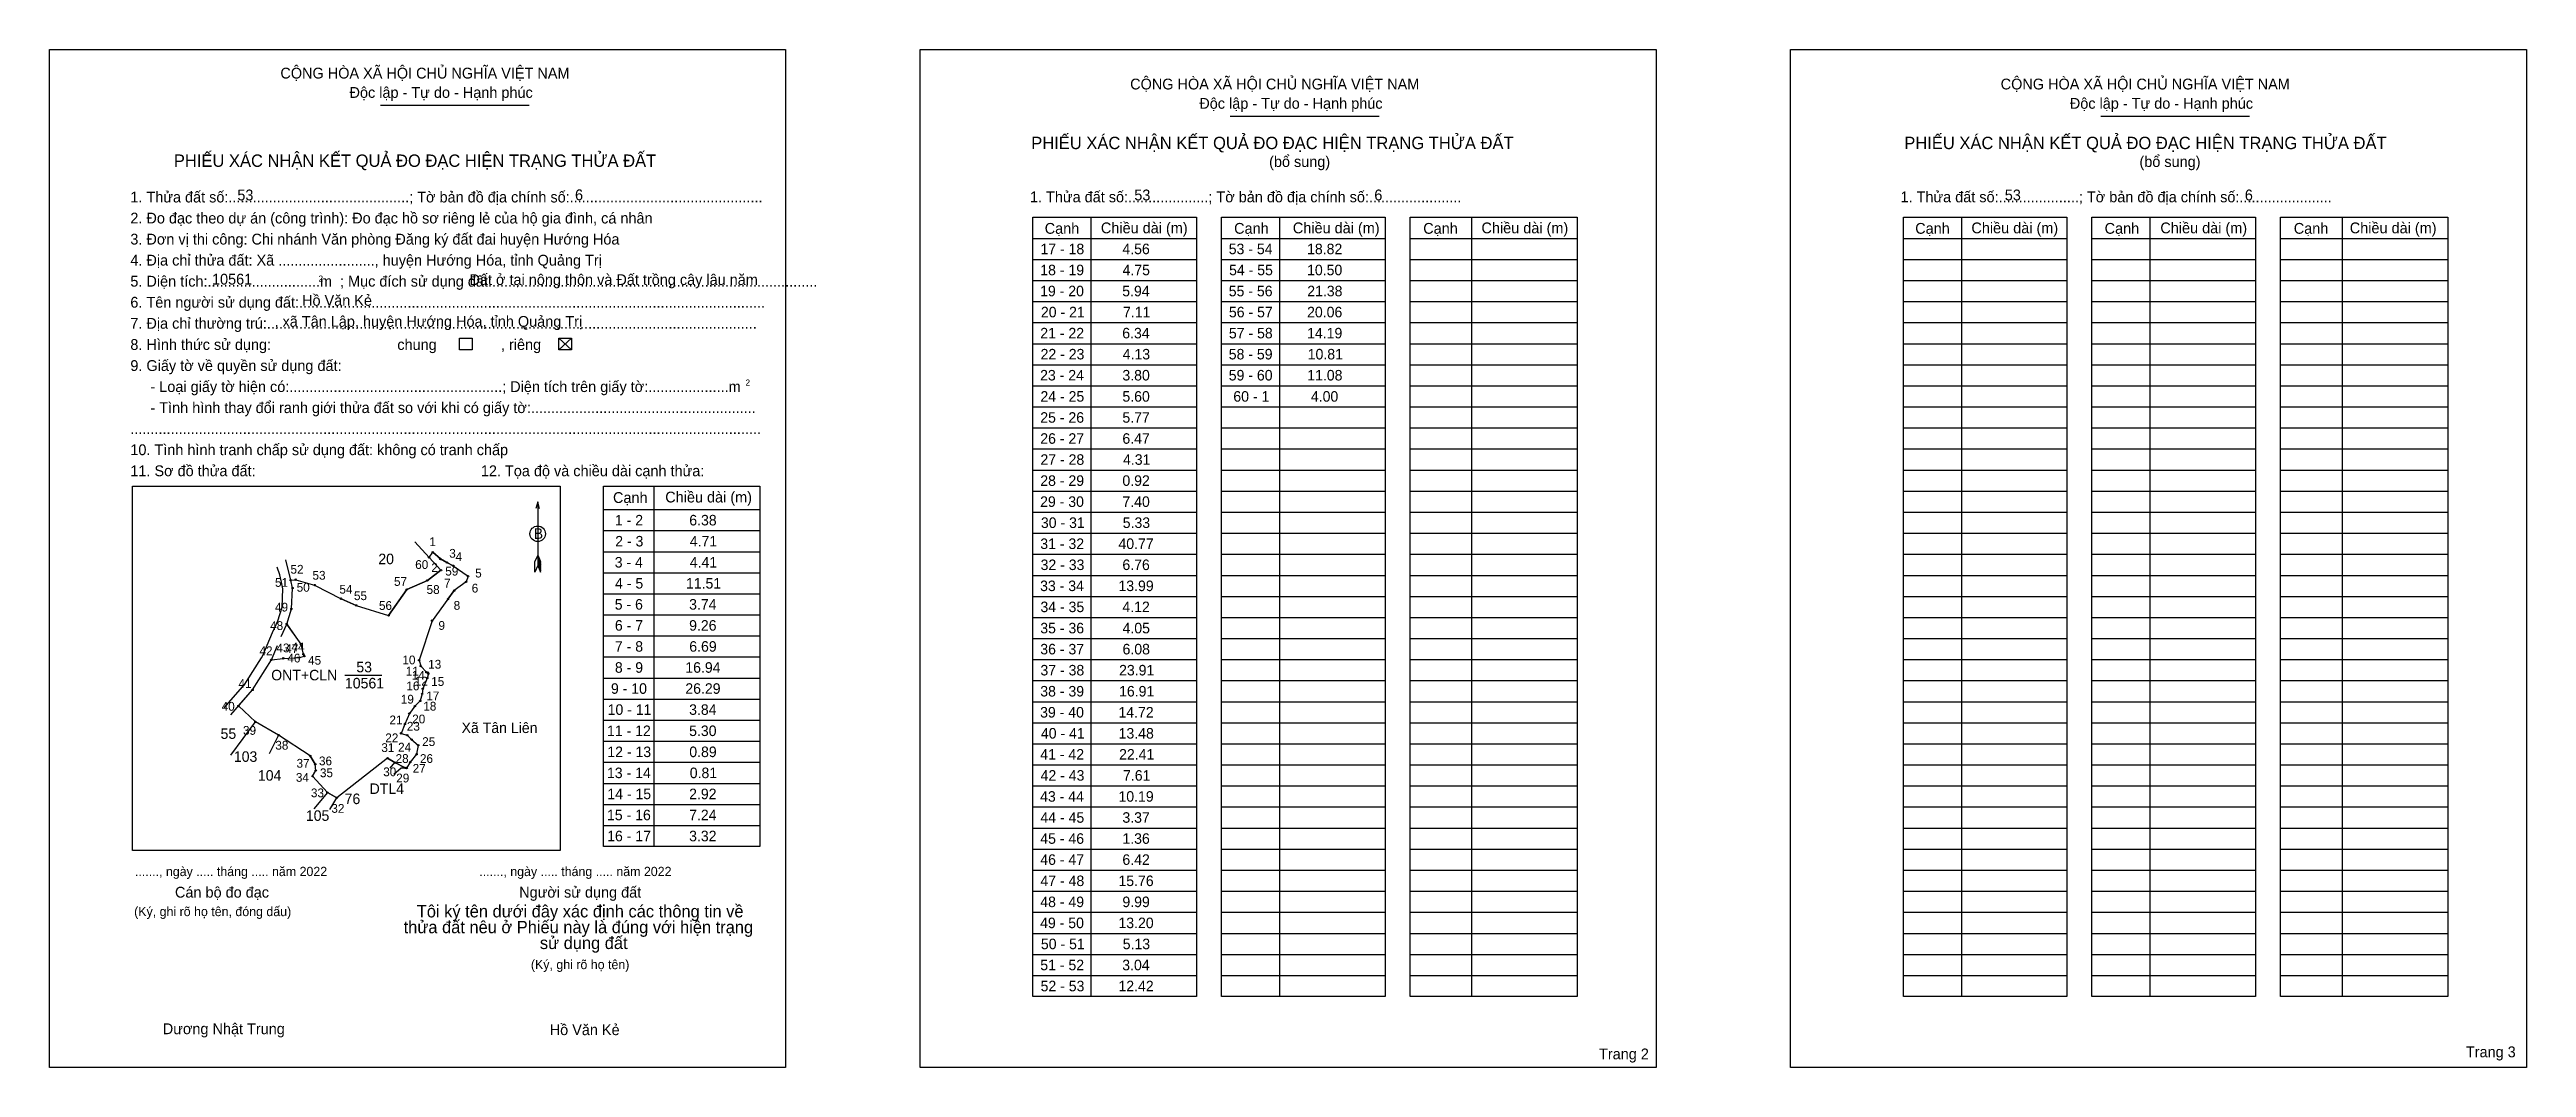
# Model space of a CAD drawing. Extents: x 547307 to 548872, y 1838431 to 1839075.
import ezdxf

# ---------------------------------------------------------------- set-up
doc = ezdxf.new("R2010")
doc.units = 0
for name, color, linetype in [('Level 1', 7, 'Continuous'), ('Level 10', 7, 'Continuous'), ('Level 11', 7, 'Continuous'), ('Level 13', 7, 'Continuous'), ('Level 2', 7, 'Continuous'), ('Level 25', 7, 'Continuous'), ('Level 27', 7, 'Continuous'), ('Level 36', 7, 'Continuous'), ('Level 48', 7, 'Continuous'), ('Level 50', 7, 'Continuous'), ('Level 52', 7, 'Continuous'), ('Level 55', 7, 'Continuous'), ('Level 6', 7, 'Continuous'), ('Level 9', 7, 'Continuous')]:
    doc.layers.add(name, color=color, linetype=linetype)

msp = doc.modelspace()

# ---------------------------------------------------------------- linework, layer by layer
at = {"layer": 'Level 1'}
for p, q in [((547306.5, 1839074.7), (547306.5, 1839074.7)), ((547856.6, 1839074.7), (547856.6, 1839074.7)), ((547515.6, 1839039.5), (547609.7, 1839039.5)), ((548052.7, 1839032.7), (548146.7, 1839032.7)), ((548602.7, 1839032.7), (548696.8, 1839032.7)), ((547964.6, 1838968.7), (547964.6, 1838476.3)), ((548083.7, 1838968.7), (548083.7, 1838476.3)), ((548205.1, 1838968.7), (548205.1, 1838476.3)), ((548514.7, 1838968.7), (548514.7, 1838476.3)), ((548633.8, 1838968.7), (548633.8, 1838476.3)), ((548755.2, 1838968.7), (548755.2, 1838476.3)), ((547928, 1838955.4), (548031.4, 1838955.4)), ((547928, 1838942.1), (548031.4, 1838942.1)), ((548047.1, 1838955.4), (548150.5, 1838955.4)), ((548047.1, 1838942.1), (548150.5, 1838942.1)), ((548166.3, 1838955.4), (548271.9, 1838955.4)), ((548166.3, 1838942.1), (548271.9, 1838942.1)), ((548478.1, 1838955.4), (548581.4, 1838955.4)), ((548478.1, 1838942.1), (548581.4, 1838942.1)), ((548597.2, 1838955.4), (548700.6, 1838955.4)), ((548597.2, 1838942.1), (548700.6, 1838942.1)), ((548716.4, 1838955.4), (548822, 1838955.4)), ((548716.4, 1838942.1), (548822, 1838942.1)), ((547928, 1838928.8), (548031.4, 1838928.8)), ((548047.1, 1838928.8), (548150.5, 1838928.8)), ((548166.3, 1838928.8), (548271.9, 1838928.8)), ((548478.1, 1838928.8), (548581.4, 1838928.8)), ((548597.2, 1838928.8), (548700.6, 1838928.8)), ((548716.4, 1838928.8), (548822, 1838928.8)), ((547928, 1838915.5), (548031.4, 1838915.5)), ((548047.1, 1838915.5), (548150.5, 1838915.5)), ((548166.3, 1838915.5), (548271.9, 1838915.5)), ((548478.1, 1838915.5), (548581.4, 1838915.5)), ((548597.2, 1838915.5), (548700.6, 1838915.5)), ((548716.4, 1838915.5), (548822, 1838915.5)), ((547928, 1838902.2), (548031.4, 1838902.2)), ((548047.1, 1838902.2), (548150.5, 1838902.2)), ((548166.3, 1838902.2), (548271.9, 1838902.2)), ((548478.1, 1838902.2), (548581.4, 1838902.2)), ((548597.2, 1838902.2), (548700.6, 1838902.2)), ((548716.4, 1838902.2), (548822, 1838902.2)), ((547628.4, 1838892.3), (547636.3, 1838884.9)), ((547628.4, 1838884.9), (547636.3, 1838892.3)), ((547928, 1838888.8), (548031.4, 1838888.8)), ((548047.1, 1838888.8), (548150.5, 1838888.8)), ((548166.3, 1838888.8), (548271.9, 1838888.8)), ((548478.1, 1838888.8), (548581.4, 1838888.8)), ((548597.2, 1838888.8), (548700.6, 1838888.8)), ((548716.4, 1838888.8), (548822, 1838888.8)), ((547928, 1838875.5), (548031.4, 1838875.5)), ((548047.1, 1838875.5), (548150.5, 1838875.5)), ((548166.3, 1838875.5), (548271.9, 1838875.5)), ((548478.1, 1838875.5), (548581.4, 1838875.5)), ((548597.2, 1838875.5), (548700.6, 1838875.5)), ((548716.4, 1838875.5), (548822, 1838875.5)), ((547928, 1838862.2), (548031.4, 1838862.2)), ((547928, 1838848.9), (548031.4, 1838848.9)), ((548047.1, 1838862.2), (548150.5, 1838862.2)), ((548047.1, 1838848.9), (548150.5, 1838848.9)), ((548166.3, 1838862.2), (548271.9, 1838862.2)), ((548166.3, 1838848.9), (548271.9, 1838848.9)), ((548478.1, 1838862.2), (548581.4, 1838862.2)), ((548478.1, 1838848.9), (548581.4, 1838848.9)), ((548597.2, 1838862.2), (548700.6, 1838862.2)), ((548597.2, 1838848.9), (548700.6, 1838848.9)), ((548716.4, 1838862.2), (548822, 1838862.2)), ((548716.4, 1838848.9), (548822, 1838848.9)), ((547928, 1838835.6), (548031.4, 1838835.6)), ((548047.1, 1838835.6), (548150.5, 1838835.6)), ((548166.3, 1838835.6), (548271.9, 1838835.6)), ((548478.1, 1838835.6), (548581.4, 1838835.6)), ((548597.2, 1838835.6), (548700.6, 1838835.6)), ((548716.4, 1838835.6), (548822, 1838835.6)), ((547928, 1838822.3), (548031.4, 1838822.3)), ((548047.1, 1838822.3), (548150.5, 1838822.3)), ((548166.3, 1838822.3), (548271.9, 1838822.3)), ((548478.1, 1838822.3), (548581.4, 1838822.3)), ((548597.2, 1838822.3), (548700.6, 1838822.3)), ((548716.4, 1838822.3), (548822, 1838822.3)), ((547928, 1838809), (548031.4, 1838809)), ((548047.1, 1838809), (548150.5, 1838809)), ((548166.3, 1838809), (548271.9, 1838809)), ((548478.1, 1838809), (548581.4, 1838809)), ((548597.2, 1838809), (548700.6, 1838809)), ((548716.4, 1838809), (548822, 1838809)), ((547358.9, 1838798.8), (547358.9, 1838798.8)), ((547615, 1838788.9), (547615, 1838748.6)), ((547688.5, 1838798.9), (547688.5, 1838571.1)), ((547928, 1838795.7), (548031.4, 1838795.7)), ((548047.1, 1838795.7), (548150.5, 1838795.7)), ((548166.3, 1838795.7), (548271.9, 1838795.7)), ((548478.1, 1838795.7), (548581.4, 1838795.7)), ((548597.2, 1838795.7), (548700.6, 1838795.7)), ((548716.4, 1838795.7), (548822, 1838795.7)), ((547656.6, 1838784), (547755.3, 1838784)), ((547656.6, 1838770.7), (547755.3, 1838770.7)), ((547928, 1838782.4), (548031.4, 1838782.4)), ((547928, 1838769.1), (548031.4, 1838769.1)), ((548047.1, 1838782.4), (548150.5, 1838782.4)), ((548047.1, 1838769.1), (548150.5, 1838769.1)), ((548166.3, 1838782.4), (548271.9, 1838782.4)), ((548166.3, 1838769.1), (548271.9, 1838769.1)), ((548478.1, 1838782.4), (548581.4, 1838782.4)), ((548478.1, 1838769.1), (548581.4, 1838769.1)), ((548597.2, 1838782.4), (548700.6, 1838782.4)), ((548597.2, 1838769.1), (548700.6, 1838769.1)), ((548716.4, 1838782.4), (548822, 1838782.4)), ((548716.4, 1838769.1), (548822, 1838769.1)), ((547615, 1838755.3), (547613.3, 1838751.1)), ((547615, 1838755.3), (547616.7, 1838751.1)), ((547615, 1838754.7), (547616.7, 1838750.6)), ((547615, 1838754.1), (547616.7, 1838750)), ((547615, 1838753.5), (547616.7, 1838749.4)), ((547656.6, 1838757.4), (547755.3, 1838757.4)), ((547928, 1838755.8), (548031.4, 1838755.8)), ((548047.1, 1838755.8), (548150.5, 1838755.8)), ((548166.3, 1838755.8), (548271.9, 1838755.8)), ((548478.1, 1838755.8), (548581.4, 1838755.8)), ((548597.2, 1838755.8), (548700.6, 1838755.8)), ((548716.4, 1838755.8), (548822, 1838755.8)), ((547613.2, 1838744.5), (547613.3, 1838751.1)), ((547615, 1838748.6), (547613.2, 1838744.5)), ((547615, 1838752.9), (547616.7, 1838748.8)), ((547615, 1838752.3), (547616.7, 1838748.2)), ((547615, 1838751.8), (547616.7, 1838747.6)), ((547615, 1838751.2), (547616.8, 1838747)), ((547615, 1838750.6), (547616.8, 1838746.4)), ((547615, 1838750), (547616.8, 1838745.8)), ((547615, 1838749.5), (547616.8, 1838745.2)), ((547615, 1838748.6), (547616.8, 1838744.5)), ((547616.8, 1838744.5), (547616.7, 1838751.1)), ((547656.6, 1838744.1), (547755.3, 1838744.1)), ((547928, 1838742.4), (548031.4, 1838742.4)), ((548047.1, 1838742.4), (548150.5, 1838742.4)), ((548166.3, 1838742.4), (548271.9, 1838742.4)), ((548478.1, 1838742.4), (548581.4, 1838742.4)), ((548597.2, 1838742.4), (548700.6, 1838742.4)), ((548716.4, 1838742.4), (548822, 1838742.4)), ((547656.6, 1838730.8), (547755.3, 1838730.8)), ((547928, 1838729.1), (548031.4, 1838729.1)), ((548047.1, 1838729.1), (548150.5, 1838729.1)), ((548166.3, 1838729.1), (548271.9, 1838729.1)), ((548478.1, 1838729.1), (548581.4, 1838729.1)), ((548597.2, 1838729.1), (548700.6, 1838729.1)), ((548716.4, 1838729.1), (548822, 1838729.1)), ((547656.6, 1838717.5), (547755.3, 1838717.5)), ((547928, 1838715.8), (548031.4, 1838715.8)), ((548047.1, 1838715.8), (548150.5, 1838715.8)), ((548166.3, 1838715.8), (548271.9, 1838715.8)), ((548478.1, 1838715.8), (548581.4, 1838715.8)), ((548597.2, 1838715.8), (548700.6, 1838715.8)), ((548716.4, 1838715.8), (548822, 1838715.8)), ((547656.6, 1838704.2), (547755.3, 1838704.2)), ((547656.6, 1838690.9), (547755.3, 1838690.9)), ((547928, 1838702.5), (548031.4, 1838702.5)), ((548047.1, 1838702.5), (548150.5, 1838702.5)), ((548166.3, 1838702.5), (548271.9, 1838702.5)), ((548478.1, 1838702.5), (548581.4, 1838702.5)), ((548597.2, 1838702.5), (548700.6, 1838702.5)), ((548716.4, 1838702.5), (548822, 1838702.5)), ((547656.6, 1838677.5), (547755.3, 1838677.5)), ((547928, 1838689.2), (548031.4, 1838689.2)), ((547928, 1838675.9), (548031.4, 1838675.9)), ((548047.1, 1838689.2), (548150.5, 1838689.2)), ((548047.1, 1838675.9), (548150.5, 1838675.9)), ((548166.3, 1838689.2), (548271.9, 1838689.2)), ((548166.3, 1838675.9), (548271.9, 1838675.9)), ((548478.1, 1838689.2), (548581.4, 1838689.2)), ((548478.1, 1838675.9), (548581.4, 1838675.9)), ((548597.2, 1838689.2), (548700.6, 1838689.2)), ((548597.2, 1838675.9), (548700.6, 1838675.9)), ((548716.4, 1838689.2), (548822, 1838689.2)), ((548716.4, 1838675.9), (548822, 1838675.9)), ((547656.6, 1838664.2), (547755.3, 1838664.2)), ((547928, 1838662.6), (548031.4, 1838662.6)), ((548047.1, 1838662.6), (548150.5, 1838662.6)), ((548166.3, 1838662.6), (548271.9, 1838662.6)), ((548478.1, 1838662.6), (548581.4, 1838662.6)), ((548597.2, 1838662.6), (548700.6, 1838662.6)), ((548716.4, 1838662.6), (548822, 1838662.6)), ((547656.6, 1838650.9), (547755.3, 1838650.9)), ((547928, 1838649.3), (548031.4, 1838649.3)), ((548047.1, 1838649.3), (548150.5, 1838649.3)), ((548166.3, 1838649.3), (548271.9, 1838649.3)), ((548478.1, 1838649.3), (548581.4, 1838649.3)), ((548597.2, 1838649.3), (548700.6, 1838649.3)), ((548716.4, 1838649.3), (548822, 1838649.3)), ((547656.6, 1838637.6), (547755.3, 1838637.6)), ((547928, 1838636), (548031.4, 1838636)), ((548047.1, 1838636), (548150.5, 1838636)), ((548166.3, 1838636), (548271.9, 1838636)), ((548478.1, 1838636), (548581.4, 1838636)), ((548597.2, 1838636), (548700.6, 1838636)), ((548716.4, 1838636), (548822, 1838636)), ((547656.6, 1838624.3), (547755.3, 1838624.3)), ((547928, 1838622.7), (548031.4, 1838622.7)), ((548047.1, 1838622.7), (548150.5, 1838622.7)), ((548166.3, 1838622.7), (548271.9, 1838622.7)), ((548478.1, 1838622.7), (548581.4, 1838622.7)), ((548597.2, 1838622.7), (548700.6, 1838622.7)), ((548716.4, 1838622.7), (548822, 1838622.7)), ((547656.6, 1838611), (547755.3, 1838611)), ((547656.6, 1838597.7), (547755.3, 1838597.7)), ((547928, 1838609.4), (548031.4, 1838609.4)), ((548047.1, 1838609.4), (548150.5, 1838609.4)), ((548166.3, 1838609.4), (548271.9, 1838609.4)), ((548478.1, 1838609.4), (548581.4, 1838609.4)), ((548597.2, 1838609.4), (548700.6, 1838609.4)), ((548716.4, 1838609.4), (548822, 1838609.4)), ((547656.6, 1838584.4), (547755.3, 1838584.4)), ((547928, 1838596.1), (548031.4, 1838596.1)), ((547928, 1838582.7), (548031.4, 1838582.7)), ((548047.1, 1838596.1), (548150.5, 1838596.1)), ((548047.1, 1838582.7), (548150.5, 1838582.7)), ((548166.3, 1838596.1), (548271.9, 1838596.1)), ((548166.3, 1838582.7), (548271.9, 1838582.7)), ((548478.1, 1838596.1), (548581.4, 1838596.1)), ((548478.1, 1838582.7), (548581.4, 1838582.7)), ((548597.2, 1838596.1), (548700.6, 1838596.1)), ((548597.2, 1838582.7), (548700.6, 1838582.7)), ((548716.4, 1838596.1), (548822, 1838596.1)), ((548716.4, 1838582.7), (548822, 1838582.7)), ((547629.2, 1838568.5), (547629.2, 1838568.5)), ((547928, 1838569.4), (548031.4, 1838569.4)), ((548047.1, 1838569.4), (548150.5, 1838569.4)), ((548166.3, 1838569.4), (548271.9, 1838569.4)), ((548478.1, 1838569.4), (548581.4, 1838569.4)), ((548597.2, 1838569.4), (548700.6, 1838569.4)), ((548716.4, 1838569.4), (548822, 1838569.4)), ((547928, 1838556.1), (548031.4, 1838556.1)), ((548047.1, 1838556.1), (548150.5, 1838556.1)), ((548166.3, 1838556.1), (548271.9, 1838556.1)), ((548478.1, 1838556.1), (548581.4, 1838556.1)), ((548597.2, 1838556.1), (548700.6, 1838556.1)), ((548716.4, 1838556.1), (548822, 1838556.1)), ((547928, 1838542.8), (548031.4, 1838542.8)), ((548047.1, 1838542.8), (548150.5, 1838542.8)), ((548166.3, 1838542.8), (548271.9, 1838542.8)), ((548478.1, 1838542.8), (548581.4, 1838542.8)), ((548597.2, 1838542.8), (548700.6, 1838542.8)), ((548716.4, 1838542.8), (548822, 1838542.8)), ((547928, 1838529.5), (548031.4, 1838529.5)), ((548047.1, 1838529.5), (548150.5, 1838529.5)), ((548166.3, 1838529.5), (548271.9, 1838529.5)), ((548478.1, 1838529.5), (548581.4, 1838529.5)), ((548597.2, 1838529.5), (548700.6, 1838529.5)), ((548716.4, 1838529.5), (548822, 1838529.5)), ((547928, 1838516.2), (548031.4, 1838516.2)), ((547928, 1838502.9), (548031.4, 1838502.9)), ((548047.1, 1838516.2), (548150.5, 1838516.2)), ((548047.1, 1838502.9), (548150.5, 1838502.9)), ((548166.3, 1838516.2), (548271.9, 1838516.2)), ((548166.3, 1838502.9), (548271.9, 1838502.9)), ((548478.1, 1838516.2), (548581.4, 1838516.2)), ((548478.1, 1838502.9), (548581.4, 1838502.9)), ((548597.2, 1838516.2), (548700.6, 1838516.2)), ((548597.2, 1838502.9), (548700.6, 1838502.9)), ((548716.4, 1838516.2), (548822, 1838516.2)), ((548716.4, 1838502.9), (548822, 1838502.9)), ((547928, 1838489.6), (548031.4, 1838489.6)), ((548047.1, 1838489.6), (548150.5, 1838489.6)), ((548166.3, 1838489.6), (548271.9, 1838489.6)), ((548478.1, 1838489.6), (548581.4, 1838489.6)), ((548597.2, 1838489.6), (548700.6, 1838489.6)), ((548716.4, 1838489.6), (548822, 1838489.6)), ((547771.6, 1838431.5), (547771.6, 1838431.5)), ((548321.7, 1838431.5), (548321.7, 1838431.5))]:
    msp.add_line(p, q, dxfattribs=at)
for points in [[(547928, 1838968.7), (548031.4, 1838968.7), (548031.4, 1838476.3), (547928, 1838476.3)], [(548047.1, 1838968.7), (548150.5, 1838968.7), (548150.5, 1838476.3), (548047.1, 1838476.3)], [(548166.3, 1838968.7), (548271.9, 1838968.7), (548271.9, 1838476.3), (548166.3, 1838476.3)], [(548478.1, 1838968.7), (548581.4, 1838968.7), (548581.4, 1838476.3), (548478.1, 1838476.3)], [(548597.2, 1838968.7), (548700.6, 1838968.7), (548700.6, 1838476.3), (548597.2, 1838476.3)], [(548716.4, 1838968.7), (548822, 1838968.7), (548822, 1838476.3), (548716.4, 1838476.3)], [(547358.9, 1838798.8), (547629.2, 1838798.8), (547629.2, 1838568.5), (547358.9, 1838568.5)], [(547656.6, 1838798.9), (547755.3, 1838798.9), (547755.3, 1838571.1), (547656.6, 1838571.1)]]:
    msp.add_lwpolyline(points, close=True, dxfattribs=at)
msp.add_lwpolyline([(547616.2, 1838784.6), (547615, 1838788.9), (547613.8, 1838784.6)], dxfattribs=at)
msp.add_circle((547615, 1838768.7), 4.91, dxfattribs=at)
at = {"layer": 'Level 10'}
msp.add_lwpolyline([(547553.5, 1838752.8), (547557.6, 1838750.5), (547561.6, 1838748.5), (547571, 1838741.9), (547569.8, 1838738.3), (547562.3, 1838732.8), (547558.3, 1838727.4), (547548.3, 1838713.8), (547540.1, 1838688.8), (547541.1, 1838685.1), (547544.7, 1838681.2), (547545.5, 1838681), (547545.9, 1838680.3), (547545.2, 1838677.5), (547542.4, 1838670.8), (547542, 1838667.5), (547540.8, 1838663.1), (547537.4, 1838659.8), (547533.9, 1838655.1), (547531.1, 1838648.5), (547528.7, 1838642.6), (547532.6, 1838641.4), (547535.3, 1838638.7), (547539.5, 1838635.1), (547538.5, 1838629.4), (547534.5, 1838624.4), (547532.2, 1838620.7), (547531.3, 1838620.8), (547524.7, 1838624.1), (547520.1, 1838626.9), (547488, 1838601.8), (547482.1, 1838605.2), (547472.7, 1838615.5), (547474.8, 1838619.1), (547474.4, 1838623.1), (547471.3, 1838628.3), (547451.3, 1838641.5), (547436.6, 1838649.9), (547425.9, 1838659.9), (547434.8, 1838670.1), (547446.7, 1838689.1), (547454.2, 1838690), (547464.4, 1838690.6), (547467.6, 1838691.4), (547467, 1838692.6), (547465.5, 1838698.9), (547456.4, 1838711.7), (547459.4, 1838721.2), (547460.1, 1838734.4), (547459, 1838739.4), (547462.1, 1838739.7), (547474, 1838736.3), (547490.8, 1838727.7), (547500.3, 1838723.4), (547520.8, 1838717.1), (547532.3, 1838733.5), (547545.3, 1838739.2), (547553.9, 1838745.7), (547546.4, 1838753.8), (547548.7, 1838757.1)], close=True, dxfattribs=at)
at = {"layer": 'Level 11'}
for centre in [(547546.4, 1838753.8), (547548.7, 1838757.1), (547553.5, 1838752.8), (547553.5, 1838752.8), (547459, 1838739.4), (547462.1, 1838739.7), (547545.3, 1838739.2), (547553.9, 1838745.7), (547557.6, 1838750.5), (547561.6, 1838748.5), (547569.8, 1838738.3), (547571, 1838741.9), (547460.1, 1838734.4), (547474, 1838736.3), (547490.8, 1838727.7), (547500.3, 1838723.4), (547532.3, 1838733.5), (547558.3, 1838727.4), (547562.3, 1838732.8), (547456.4, 1838711.7), (547459.4, 1838721.2), (547520.8, 1838717.1), (547548.3, 1838713.8), (547464.4, 1838690.6), (547465.5, 1838698.9), (547467, 1838692.6), (547467.6, 1838691.4), (547446.7, 1838689.1), (547454.2, 1838690), (547540.1, 1838688.8), (547541.1, 1838685.1), (547544.7, 1838681.2), (547545.2, 1838677.5), (547545.5, 1838681), (547545.9, 1838680.3), (547425.9, 1838659.9), (547434.8, 1838670.1), (547537.4, 1838659.8), (547540.8, 1838663.1), (547542, 1838667.5), (547542.4, 1838670.8), (547436.6, 1838649.9), (547531.1, 1838648.5), (547533.9, 1838655.1), (547451.3, 1838641.5), (547471.3, 1838628.3), (547528.7, 1838642.6), (547532.6, 1838641.4), (547535.3, 1838638.7), (547538.5, 1838629.4), (547539.5, 1838635.1), (547472.7, 1838615.5), (547474.4, 1838623.1), (547474.8, 1838619.1), (547520.1, 1838626.9), (547524.7, 1838624.1), (547531.3, 1838620.8), (547532.2, 1838620.7), (547534.5, 1838624.4), (547482.1, 1838605.2), (547488, 1838601.8)]:
    msp.add_circle(centre, 0.444, dxfattribs=at)
at = {"layer": 'Level 2'}
for points in [[(547306.5, 1839074.7), (547771.6, 1839074.7), (547771.6, 1838431.5), (547306.5, 1838431.5)], [(547856.6, 1839074.7), (548321.7, 1839074.7), (548321.7, 1838431.5), (547856.6, 1838431.5)], [(548406.7, 1839074.7), (548871.8, 1839074.7), (548871.8, 1838431.5), (548406.7, 1838431.5)]]:
    msp.add_lwpolyline(points, close=True, dxfattribs=at)
at = {"layer": 'Level 25'}
for p, q in [((547546.4, 1838753.8), (547553.9, 1838745.7)), ((547553.5, 1838752.8), (547548.7, 1838757.1)), ((547545.3, 1838739.2), (547532.3, 1838733.5)), ((547553.9, 1838745.7), (547545.3, 1838739.2)), ((547557.6, 1838750.5), (547553.5, 1838752.8)), ((547561.6, 1838748.5), (547557.6, 1838750.5)), ((547500.3, 1838723.4), (547490.8, 1838727.7)), ((547532.3, 1838733.5), (547520.8, 1838717.1)), ((547558.3, 1838727.4), (547562.3, 1838732.8)), ((547456.4, 1838711.7), (547461.8, 1838704.1)), ((547467, 1838692.6), (547467.6, 1838691.4)), ((547454.2, 1838690), (547453.6, 1838689.9)), ((547545.5, 1838681), (547544.7, 1838681.2)), ((547545.5, 1838681), (547545.9, 1838680.3)), ((547421, 1838654.4), (547434.8, 1838670.1)), ((547425.9, 1838659.9), (547436.6, 1838649.9)), ((547537.4, 1838659.8), (547533.9, 1838655.1)), ((547540.8, 1838663.1), (547537.4, 1838659.8)), ((547471.3, 1838628.3), (547474.4, 1838623.1)), ((547532.6, 1838641.4), (547535.3, 1838638.7)), ((547535.3, 1838638.7), (547539.5, 1838635.1)), ((547539.5, 1838635.1), (547538.5, 1838629.4)), ((547520.1, 1838626.9), (547524.7, 1838624.1)), ((547524.7, 1838624.1), (547531.3, 1838620.8)), ((547532.2, 1838620.7), (547531.3, 1838620.8)), ((547482.1, 1838605.2), (547488, 1838601.8))]:
    msp.add_line(p, q, dxfattribs=at)
at = {"layer": 'Level 27'}
for p, q in [((547546.4, 1838753.8), (547537.4, 1838763.6)), ((547459, 1838739.4), (547455.8, 1838752.3)), ((547451.3, 1838641.5), (547445.4, 1838629.6)), ((547482.1, 1838605.2), (547473.6, 1838594.9))]:
    msp.add_line(p, q, dxfattribs=at)
at = {"layer": 'Level 50'}
for points in [[(547565.5, 1838892.3), (547573.5, 1838892.3), (547573.5, 1838884.9), (547565.5, 1838884.9)], [(547628.4, 1838892.3), (547636.3, 1838892.3), (547636.3, 1838884.9), (547628.4, 1838884.9)]]:
    msp.add_lwpolyline(points, close=True, dxfattribs=at)
at = {"layer": 'Level 9'}
for p, q in [((547452, 1838742.7), (547450.3, 1838747.7)), ((547453.2, 1838738.1), (547452, 1838742.7)), ((547454, 1838733.9), (547453.2, 1838738.1)), ((547450.7, 1838713.8), (547453.5, 1838722.3)), ((547453.5, 1838722.3), (547454, 1838733.9)), ((547441.3, 1838691.9), (547447.5, 1838706.3)), ((547447.5, 1838706.3), (547450.7, 1838713.8)), ((547453, 1838703.9), (547456.4, 1838711.7)), ((547440.4, 1838690.4), (547441.3, 1838691.9)), ((547446.7, 1838689.1), (547450.5, 1838698.1)), ((547430, 1838673.7), (547431, 1838675.3)), ((547431, 1838675.3), (547440.4, 1838690.4)), ((547493.2, 1838679.4), (547516.6, 1838679.4)), ((547416.9, 1838658.8), (547430, 1838673.7)), ((547421, 1838628.9), (547436.6, 1838649.9)), ((547521.8, 1838620.5), (547524.7, 1838624.1)), ((547524.2, 1838616.9), (547528.8, 1838620.9)), ((547528.8, 1838620.9), (547531.3, 1838620.8)), ((547483.7, 1838594.4), (547488, 1838601.8))]:
    msp.add_line(p, q, dxfattribs=at)

# ---------------------------------------------------------------- texts
at = {"layer": 'Level 1'}
for s, height, p in [('CỘNG HÒA XÃ HỘI CHỦ NGHĨA VIỆT NAM', 6.831, (547452.4, 1839056.4)), ('Độc lập - Tự do - Hạnh phúc', 6.831, (547496.1, 1839044.2)), ('CỘNG HÒA XÃ HỘI CHỦ NGHĨA VIỆT NAM', 6.831, (547989.4, 1839049.5)), ('CỘNG HÒA XÃ HỘI CHỦ NGHĨA VIỆT NAM', 6.831, (548539.5, 1839049.5)), ('Độc lập - Tự do - Hạnh phúc', 6.831, (548033.1, 1839037.3)), ('Độc lập - Tự do - Hạnh phúc', 6.831, (548583.2, 1839037.3)), ('PHIẾU XÁC NHẬN KẾT QUẢ ĐO ĐẠC HIỆN TRẠNG THỬA ĐẤT', 7.808, (547926.9, 1839011.8)), ('PHIẾU XÁC NHẬN KẾT QUẢ ĐO ĐẠC HIỆN TRẠNG THỬA ĐẤT', 7.808, (548478.6, 1839011.8)), ('PHIẾU XÁC NHẬN KẾT QUẢ ĐO ĐẠC HIỆN TRẠNG THỬA ĐẤT', 7.808, (547385.1, 1839000.6)), ('(bổ sung)', 6.83, (548077.2, 1839000.5)), ('(bổ sung)', 6.83, (548627.2, 1839000.5)), ('2. Đo đạc theo dự án (công trình): Đo đạc hồ sơ riêng lẻ của hộ gia đình, cá nhân', 6.831, (547357.6, 1838964.8)), ('1. Thửa đất số:.............................................; Tờ bản đồ địa chính số:................................................', 6.8315, (547357.6, 1838978.1)), ('1. Thửa đất số:....................; Tờ bản đồ địa chính số:.......................', 6.831, (547926.1, 1838978.2)), ('1. Thửa đất số:....................; Tờ bản đồ địa chính số:.......................', 6.831, (548476.2, 1838978.2)), ('3. Đơn vị thi công: Chi nhánh Văn phòng Đăng ký đất đai huyện Hướng Hóa', 6.831, (547357.6, 1838951.5)), ('Cạnh', 6.83, (547935.4, 1838958.3)), ('Chiều dài (m)', 6.831, (547970.9, 1838958.6)), ('Cạnh', 6.83, (548055.1, 1838958.3)), ('Chiều dài (m)', 6.831, (548092.2, 1838958.6)), ('Cạnh', 6.83, (548174.6, 1838958.3)), ('Chiều dài (m)', 6.831, (548211.4, 1838958.6)), ('Cạnh', 6.83, (548485.5, 1838958.3)), ('Chiều dài (m)', 6.831, (548521, 1838958.6)), ('Cạnh', 6.83, (548605.2, 1838958.3)), ('Chiều dài (m)', 6.831, (548640.4, 1838958.6)), ('Cạnh', 6.83, (548724.7, 1838958.3)), ('Chiều dài (m)', 6.831, (548760.1, 1838958.6)), ('4. Địa chỉ thửa đất: Xã ........................, huyện Hướng Hóa, tỉnh Quảng Trị', 6.831, (547357.6, 1838938.2)), ('5. Diện tích:............................m  ; Mục đích sử dụng đất:.................................................................................', 6.8315, (547357.6, 1838924.9)), ('2', 3.9, (547476.5, 1838928)), ('6. Tên người sử dụng đất:....................................................................................................................', 6.8315, (547357.6, 1838911.6)), ('7. Địa chỉ thường trú:..........................................................................................................................', 6.8315, (547357.6, 1838898.3)), ('9. Giấy tờ về quyền sử dụng đất:', 6.831, (547357.6, 1838871.6)), ('chung                , riêng', 6.831, (547526.3, 1838884.9)), ('     - Loại giấy tờ hiện có:.....................................................; Diện tích trên giấy tờ:....................m', 6.8315, (547357.6, 1838858.3)), ('2', 3.9, (547746.3, 1838862.3)), ('     - Tình hình thay đổi ranh giới thửa đất so với khi có giấy tờ:........................................................', 6.8315, (547357.6, 1838845)), ('.............................................................................................................................................................', 6.8315, (547357.6, 1838831.7)), ('10. Tình hình tranh chấp sử dụng đất: không có tranh chấp', 6.831, (547357.6, 1838818.4)), ('11. Sơ đồ thửa đất:', 6.831, (547357.6, 1838805.1)), ('12. Tọa độ và chiều dài cạnh thửa:', 6.831, (547579.1, 1838805.1)), ('Cạnh', 6.83, (547662.6, 1838788.2)), ('Chiều dài (m)', 6.831, (547695.6, 1838788.5)), ('B', 6.65, (547612.5, 1838765.5)), ('......., ngày ..... tháng ..... năm 2022', 5.856, (547360.5, 1838552.4)), ('......., ngày ..... tháng ..... năm 2022', 5.856, (547578.1, 1838552.4)), ('Cán bộ đo đạc', 6.831, (547385.8, 1838538.8)), ('Tôi ký tên dưới đây xác định các thông tin về', 7.763, (547538.6, 1838526.3)), ('Người sử dụng đất', 6.831, (547603.3, 1838538.8)), ('(Ký, ghi rõ họ tên, đóng dấu)', 5.856, (547360, 1838527.1)), ('thửa đất nêu ở Phiếu này là đúng với hiện trạng', 7.763, (547530.3, 1838516.3)), ('sử dụng đất', 7.763, (547616.4, 1838506.3)), ('(Ký, ghi rõ họ tên)', 5.856, (547610.7, 1838493.6)), ('Dương Nhật Trung', 6.831, (547378.1, 1838452.5)), ('Trang 2', 6.83, (548285.7, 1838436.6)), ('Trang 3', 6.83, (548833.5, 1838437.9))]:
    msp.add_text(s, height=height, dxfattribs=at).set_placement(p)
at = {"layer": 'Level 13'}
for s, p in [('ONT+CLN', (547446.6, 1838676.1)), ('10561', (547493.2, 1838671)), ('53', (547500.4, 1838681.2))]:
    msp.add_text(s, height=6.65, dxfattribs=at).set_placement(p)
at = {"layer": 'Level 36'}
for s, height, p in [('20', 6.65, (547514.3, 1838749.5)), ('55', 6.65, (547414.6, 1838639.1)), ('Xã Tân Liên', 6.654, (547566.9, 1838642.8)), ('103', 6.65, (547423, 1838624.6)), ('104', 6.65, (547438.2, 1838612.7)), ('76', 6.65, (547493, 1838597.9)), ('DTL4', 6.65, (547508.8, 1838604.3)), ('105', 6.65, (547468.5, 1838587.3))]:
    msp.add_text(s, height=height, dxfattribs=at).set_placement(p)
at = {"layer": 'Level 48'}
msp.add_text('8. Hình thức sử dụng:', height=6.832, dxfattribs=at).set_placement((547357.6, 1838884.9))
at = {"layer": 'Level 52'}
for s, p in [('17 - 18', (547932.7, 1838945.4)), ('4.56', (547984.5, 1838945.4)), ('53 - 54', (548051.7, 1838945.4)), ('18.82', (548101.2, 1838945.4)), ('19 - 20', (547932.5, 1838918.8)), ('18 - 19', (547932.6, 1838932.1)), ('4.75', (547984.6, 1838932.1)), ('5.94', (547984.4, 1838918.8)), ('55 - 56', (548051.7, 1838918.8)), ('54 - 55', (548051.9, 1838932.1)), ('21.38', (548101.3, 1838918.8)), ('10.50', (548101.2, 1838932.1)), ('20 - 21', (547933, 1838905.5)), ('7.11', (547984.9, 1838905.5)), ('56 - 57', (548051.8, 1838905.5)), ('20.06', (548101.2, 1838905.5)), ('21 - 22', (547932.6, 1838892.2)), ('6.34', (547984.4, 1838892.2)), ('57 - 58', (548051.8, 1838892.2)), ('14.19', (548101.2, 1838892.2)), ('22 - 23', (547932.8, 1838878.9)), ('4.13', (547984.7, 1838878.9)), ('58 - 59', (548051.7, 1838878.9)), ('10.81', (548101.6, 1838878.9)), ('23 - 24', (547932.5, 1838865.6)), ('3.80', (547984.5, 1838865.6)), ('59 - 60', (548051.7, 1838865.6)), ('11.08', (548101.3, 1838865.6)), ('24 - 25', (547932.7, 1838852.2)), ('5.60', (547984.5, 1838852.2)), ('60 - 1', (548054.6, 1838852.2)), ('4.00', (548103.6, 1838852.2)), ('25 - 26', (547932.6, 1838838.9)), ('26 - 27', (547932.6, 1838825.6)), ('5.77', (547984.5, 1838838.9)), ('6.47', (547984.5, 1838825.6)), ('27 - 28', (547932.7, 1838812.3)), ('4.31', (547984.9, 1838812.3)), ('28 - 29', (547932.6, 1838799)), ('0.92', (547984.5, 1838799)), ('29 - 30', (547932.5, 1838785.7)), ('7.40', (547984.5, 1838785.7)), ('1 - 2', (547663.8, 1838774)), ('6.38', (547710.8, 1838774)), ('30 - 31', (547933, 1838772.4)), ('5.33', (547984.7, 1838772.4)), ('3 - 4', (547663.7, 1838747.4)), ('2 - 3', (547664, 1838760.7)), ('4.71', (547711.1, 1838760.7)), ('4.41', (547711.1, 1838747.4)), ('31 - 32', (547932.6, 1838759.1)), ('40.77', (547982, 1838759.1)), ('4 - 5', (547663.9, 1838734.1)), ('11.51', (547708.7, 1838734.1)), ('33 - 34', (547932.5, 1838732.5)), ('32 - 33', (547932.8, 1838745.8)), ('13.99', (547982, 1838732.5)), ('6.76', (547984.5, 1838745.8)), ('5 - 6', (547663.7, 1838720.8)), ('3.74', (547710.7, 1838720.8)), ('34 - 35', (547932.7, 1838719.2)), ('4.12', (547984.5, 1838719.2)), ('6 - 7', (547663.8, 1838707.5)), ('9.26', (547710.7, 1838707.5)), ('35 - 36', (547932.6, 1838705.8)), ('4.05', (547984.6, 1838705.8)), ('7 - 8', (547663.8, 1838694.2)), ('6.69', (547710.8, 1838694.2)), ('36 - 37', (547932.6, 1838692.5)), ('6.08', (547984.6, 1838692.5)), ('8 - 9', (547663.8, 1838680.9)), ('16.94', (547708.3, 1838680.9)), ('37 - 38', (547932.7, 1838679.2)), ('23.91', (547982.4, 1838679.2)), ('10 - 11', (547659.2, 1838654.3)), ('9 - 10', (547661.3, 1838667.6)), ('26.29', (547708.3, 1838667.6)), ('3.84', (547710.7, 1838654.3)), ('38 - 39', (547932.6, 1838665.9)), ('39 - 40', (547932.5, 1838652.6)), ('14.72', (547982, 1838652.6)), ('16.91', (547982.4, 1838665.9)), ('11 - 12', (547658.8, 1838640.9)), ('5.30', (547710.7, 1838640.9)), ('40 - 41', (547933, 1838639.3)), ('13.48', (547982.1, 1838639.3)), ('12 - 13', (547659, 1838627.6)), ('0.89', (547710.8, 1838627.6)), ('41 - 42', (547932.6, 1838626)), ('22.41', (547982.4, 1838626)), ('13 - 14', (547658.8, 1838614.3)), ('0.81', (547711.1, 1838614.3)), ('42 - 43', (547932.8, 1838612.7)), ('7.61', (547984.9, 1838612.7)), ('14 - 15', (547659, 1838601)), ('2.92', (547710.7, 1838601)), ('43 - 44', (547932.5, 1838599.4)), ('10.19', (547982, 1838599.4)), ('15 - 16', (547658.8, 1838587.7)), ('16 - 17', (547658.9, 1838574.4)), ('3.32', (547710.7, 1838574.4)), ('7.24', (547710.7, 1838587.7)), ('44 - 45', (547932.7, 1838586.1)), ('3.37', (547984.5, 1838586.1)), ('45 - 46', (547932.6, 1838572.8)), ('46 - 47', (547932.6, 1838559.5)), ('6.42', (547984.5, 1838559.5)), ('1.36', (547984.5, 1838572.8)), ('47 - 48', (547932.7, 1838546.1)), ('15.76', (547982, 1838546.1)), ('48 - 49', (547932.6, 1838532.8)), ('9.99', (547984.5, 1838532.8)), ('49 - 50', (547932.5, 1838519.5)), ('13.20', (547982, 1838519.5)), ('50 - 51', (547933, 1838506.2)), ('5.13', (547984.7, 1838506.2)), ('51 - 52', (547932.6, 1838492.9)), ('3.04', (547984.4, 1838492.9)), ('52 - 53', (547932.8, 1838479.6)), ('12.42', (547982, 1838479.6))]:
    msp.add_text(s, height=6.65, dxfattribs=at).set_placement(p)
at = {"layer": 'Level 55'}
for s, p in [('60', (547546.3, 1838753.8)), ('1', (547548.7, 1838757.1)), ('2', (547553.5, 1838752.8)), ('51', (547458.9, 1838739.4)), ('52', (547461.9, 1838739.7)), ('58', (547545.1, 1838739.2)), ('59', (547553.8, 1838745.7)), ('3', (547557.6, 1838750.5)), ('4', (547561.5, 1838748.5)), ('6', (547569.7, 1838738.3)), ('5', (547570.9, 1838741.9)), ('50', (547459.9, 1838734.4)), ('53', (547473.9, 1838736.3)), ('54', (547490.6, 1838727.7)), ('55', (547500.2, 1838723.4)), ('57', (547532.1, 1838733.5)), ('8', (547558.3, 1838727.4)), ('7', (547562.3, 1838732.8)), ('48', (547456.2, 1838711.7)), ('49', (547459.3, 1838721.2)), ('56', (547520.6, 1838717.1)), ('9', (547548.2, 1838713.8)), ('44', (547464.2, 1838690.6)), ('47', (547465.4, 1838698.9)), ('46', (547466.8, 1838692.6)), ('45', (547467.5, 1838691.4)), ('42', (547446.5, 1838689.1)), ('43', (547454.1, 1838690)), ('10', (547539.9, 1838688.8)), ('11', (547540.9, 1838685.1)), ('12', (547544.5, 1838681.2)), ('15', (547545.1, 1838677.5)), ('13', (547545.4, 1838681)), ('14', (547545.8, 1838680.3)), ('40', (547425.7, 1838659.9)), ('41', (547434.6, 1838670.1)), ('19', (547537.3, 1838659.8)), ('18', (547540.7, 1838663.1)), ('17', (547541.8, 1838667.5)), ('16', (547542.2, 1838670.8)), ('39', (547436.5, 1838649.9)), ('21', (547530.9, 1838648.5)), ('20', (547533.7, 1838655.1)), ('38', (547451.2, 1838641.5)), ('37', (547471.1, 1838628.3)), ('22', (547528.5, 1838642.6)), ('23', (547532.5, 1838641.4)), ('24', (547535.1, 1838638.7)), ('26', (547538.4, 1838629.4)), ('25', (547539.4, 1838635.1)), ('34', (547472.6, 1838615.5)), ('36', (547474.3, 1838623.1)), ('35', (547474.6, 1838619.1)), ('31', (547520, 1838626.9)), ('30', (547524.5, 1838624.1)), ('29', (547531.1, 1838620.8)), ('28', (547532, 1838620.7)), ('27', (547534.3, 1838624.4)), ('33', (547482, 1838605.2)), ('32', (547487.9, 1838601.8))]:
    msp.add_text(s, height=0.222, dxfattribs=at).set_placement(p)
at = {"layer": 'Level 6'}
for s, height, p in [('53', 6.83, (547425.2, 1838979.4)), ('6', 6.83, (547638.6, 1838979.5)), ('53', 6.83, (547992, 1838979.4)), ('6', 6.83, (548143.7, 1838979.4)), ('53', 6.83, (548542.1, 1838979.4)), ('6', 6.83, (548693.8, 1838979.4)), ('10561', 6.83, (547409.2, 1838926.2)), ('Đất ở tại nông thôn và Đất trồng cây lâu năm', 6.832, (547571.9, 1838925.9)), ('Hồ Văn Kẻ', 6.83, (547466.1, 1838912.8)), (', xã Tân Lập, huyện Hướng Hóa, tỉnh Quảng Trị', 6.832, (547448.7, 1838899.5)), ('Hồ Văn Kẻ', 6.83, (547622.6, 1838451.9))]:
    msp.add_text(s, height=height, dxfattribs=at).set_placement(p)
at = {"layer": 'Level 9'}
for s, p in [('1', (547546.5, 1838760.9)), ('3', (547559.1, 1838753.6)), ('4', (547563.1, 1838751.5)), ('51', (547449, 1838735.2)), ('52', (547458.8, 1838743.5)), ('50', (547462.7, 1838732.1)), ('53', (547472.7, 1838739.7)), ('57', (547524.2, 1838735.8)), ('60', (547537.6, 1838746.5)), ('2', (547547.8, 1838744.6)), ('7', (547555.8, 1838734.7)), ('59', (547556.6, 1838742.3)), ('5', (547575.5, 1838741.1)), ('49', (547449, 1838719.6)), ('54', (547489.7, 1838730.9)), ('55', (547498.9, 1838726.8)), ('56', (547514.7, 1838720.6)), ('58', (547544.8, 1838730.7)), ('8', (547561.9, 1838720.7)), ('6', (547573.3, 1838731.6)), ('48', (547445.9, 1838707.9)), ('9', (547552.3, 1838708)), ('42', (547439.2, 1838692)), ('43', (547449.9, 1838693.8)), ('47', (547455.5, 1838693.3)), ('46', (547456.8, 1838687.4)), ('44', (547459.4, 1838694.4)), ('45', (547469.9, 1838686)), ('10', (547529.5, 1838686.2)), ('41', (547425.9, 1838671.3)), ('11', (547531.6, 1838679.1)), ('16', (547532, 1838669.8)), ('14', (547535.4, 1838676.5)), ('12', (547537.3, 1838672.8)), ('13', (547545.8, 1838683.5)), ('15', (547547.7, 1838672.6)), ('40', (547415.3, 1838656.9)), ('19', (547528.5, 1838661.4)), ('18', (547542.7, 1838657)), ('17', (547544.6, 1838663.5)), ('39', (547428.8, 1838641.7)), ('21', (547521.3, 1838648.3)), ('23', (547532.3, 1838644.3)), ('20', (547535.7, 1838648.9)), ('38', (547449.2, 1838632.3)), ('36', (547476.8, 1838622.4)), ('31', (547516.2, 1838630.8)), ('22', (547518.7, 1838637)), ('28', (547525.2, 1838623.9)), ('24', (547526.8, 1838631.1)), ('26', (547540.6, 1838623.9)), ('25', (547542, 1838634.6)), ('34', (547462.2, 1838612)), ('37', (547462.6, 1838620.9)), ('35', (547477.4, 1838614.9)), ('30', (547517.4, 1838615.5)), ('29', (547525.6, 1838611.6)), ('27', (547536, 1838617.7)), ('33', (547471.7, 1838602.2)), ('32', (547484.6, 1838592.4))]:
    msp.add_text(s, height=5.55, dxfattribs=at).set_placement(p)

doc.saveas('drawing.dxf')
